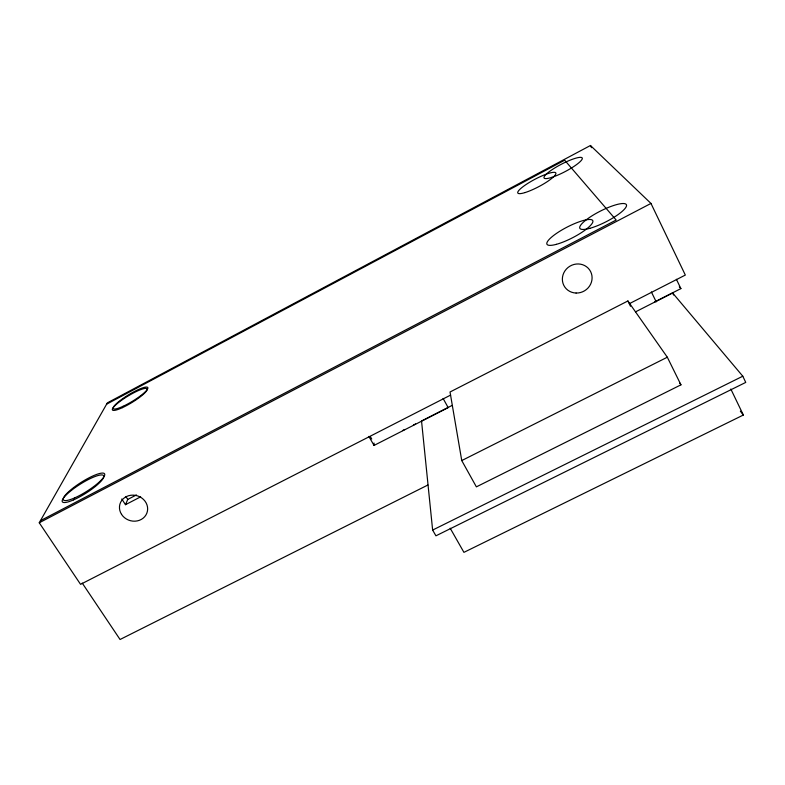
<?xml version="1.0" encoding="UTF-8"?>
<svg xmlns="http://www.w3.org/2000/svg" width="785" height="785" viewBox="0 0 785 785"><rect width="100%" height="100%" fill="white"/><g stroke="black" fill="none" stroke-linecap="round" stroke-linejoin="round"><path stroke-width="1.18" d="M121.773 498.975L125.472 504.706L127.759 499.437L136.433 494.942M450.619 395.09L80.561 584.344L39.25 522.771L107.368 402.852L590.457 145.5L650.971 203.433L685.325 275.064L629.648 303.53M106.623 404.177L564.67 160.209L616.166 220.035L40.428 520.69M39.25 522.771L650.971 203.433M125.472 504.706L140.643 496.836M627.872 300.979L450.031 392L461.747 460.569L476.377 486.857L680.948 384.836L667.319 357.214L627.872 300.979L630.483 306.258M402.509 430.602L404.687 429.493M413.42 425.038L415.608 423.92M654.69 301.97L680.889 288.605L676.385 279.274M452.101 405.423L421.535 421.015L432.633 530.071L435.93 535.821L745.75 382.403L742.796 376.211L672.608 292.952L635.497 311.88M368.852 436.411L374.043 445.429L448.176 407.611L443.093 398.427M461.747 460.569L667.319 357.214M427.903 485.002L120.056 639.5L82.248 583.098M432.633 530.071L742.796 376.211M730.825 389.036L743.346 415.029L463.925 552.355L450.188 528.217M679.29 286.78L680.889 288.605M740.353 411.163L743.346 415.029M679.555 382.815L680.948 384.836M125.934 496.601L127.759 499.437M370.589 437.039L371.737 439.031M651.364 291.941L656.211 301.852M590.457 145.5L591.517 147.698M672.608 292.952L673.599 295.003M374.033 443.025L374.043 445.429M556.349 244.341A25.787 5.986 -27.3 0 0 592.803 222.047A25.787 5.986 -27.3 0 0 560.372 230.888A25.787 5.986 -27.3 0 0 556.349 244.341M74.614 497.906A24.345 5.289 -32.3 0 0 104.729 474.218A24.345 5.289 -32.3 0 0 72.642 488.339A24.345 5.289 -32.3 0 0 74.614 497.906M122.431 407.641A20.282 3.778 -31.3 0 0 147.168 388.938A20.282 3.778 -31.3 0 0 119.781 401.586A20.282 3.778 -31.3 0 0 122.431 407.641M525.253 192.511A21.46 4.151 -27.8 0 0 555.751 174.084A21.46 4.151 -27.8 0 0 529.433 182.385A21.46 4.151 -27.8 0 0 525.253 192.511M589.878 228.317A26.111 6.045 -26.9 0 0 626.489 205.905A26.111 6.045 -26.9 0 0 593.009 215.208A26.111 6.045 -26.9 0 0 589.878 228.317M73.564 499.878A24.433 5.328 -32.3 0 0 103.806 476.083A24.433 5.328 -32.3 0 0 71.612 490.233A24.433 5.328 -32.3 0 0 73.564 499.878M123.166 406.257A20.224 3.758 -31.3 0 0 147.825 387.623A20.224 3.758 -31.3 0 0 120.507 400.252A20.224 3.758 -31.3 0 0 123.166 406.257M551.777 177.381A21.548 4.141 -27.6 0 0 582.205 158.992A21.548 4.141 -27.6 0 0 555.368 167.597A21.548 4.141 -27.6 0 0 551.777 177.381M576.082 293.04A15.082 14.326 -32.5 0 0 590.634 271.61A15.082 14.326 -32.5 0 0 564.955 270.854A15.082 14.326 -32.5 0 0 576.082 293.04M121.528 514.342A14.199 12.903 17.4 0 0 145.931 515.009A14.199 12.903 17.4 0 0 133.195 495.139A14.199 12.903 17.4 0 0 121.528 514.342"/></g></svg>
